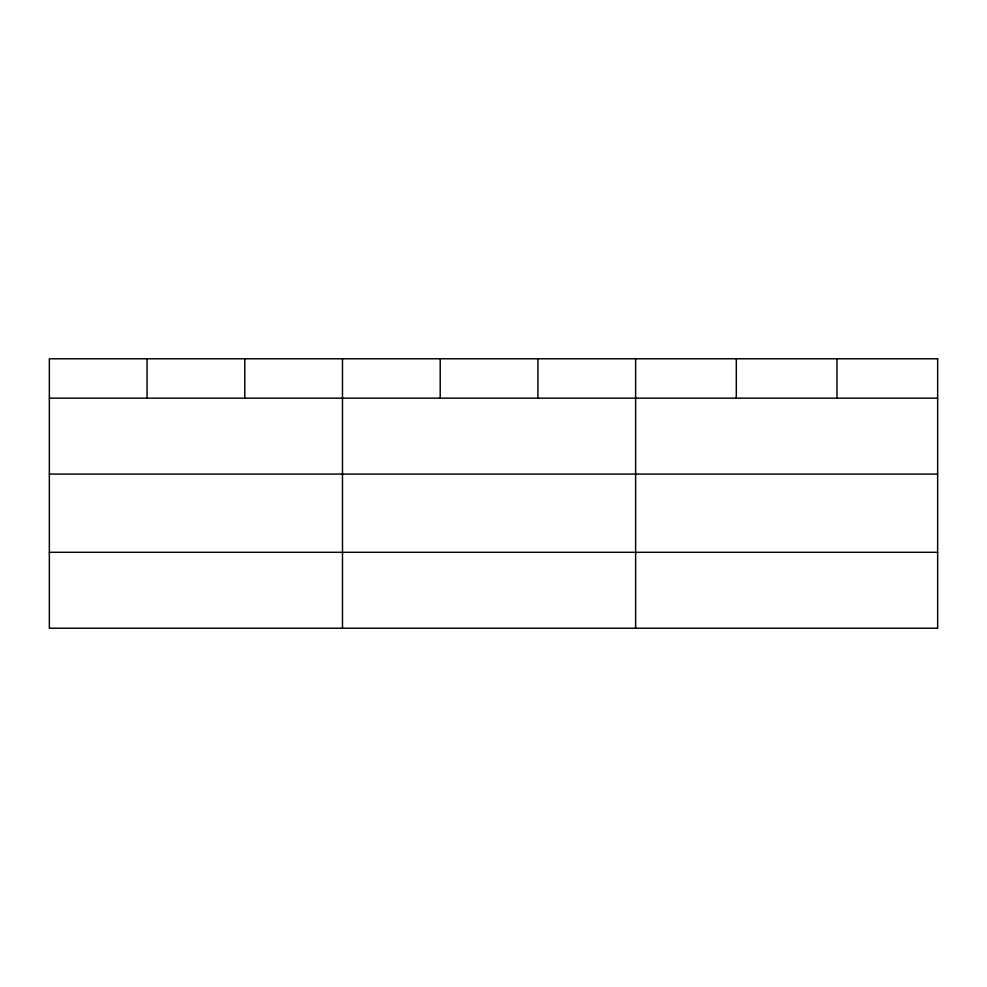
<?xml version="1.0" encoding="UTF-8"?>
<svg xmlns="http://www.w3.org/2000/svg" width="987" height="987" viewBox="0 0 987 987"><rect width="100%" height="100%" fill="white"/><g stroke="black" fill="none" stroke-linecap="round" stroke-linejoin="round"><path stroke-width="1.48" d="M49.35 398.156L937.65 398.156M49.35 474.081L937.65 474.081M49.35 552.301L937.65 552.301M836.976 358.774L836.976 398.156M736.302 358.774L736.302 398.156M635.628 358.774L635.628 628.225M537.915 358.774L537.915 398.156M440.202 358.774L440.202 398.156M342.489 358.774L342.489 628.225M244.776 358.774L244.776 398.156M147.063 358.774L147.063 398.156M937.65 358.774L49.35 358.774L49.35 628.225L937.65 628.225L937.65 358.774"/></g></svg>
